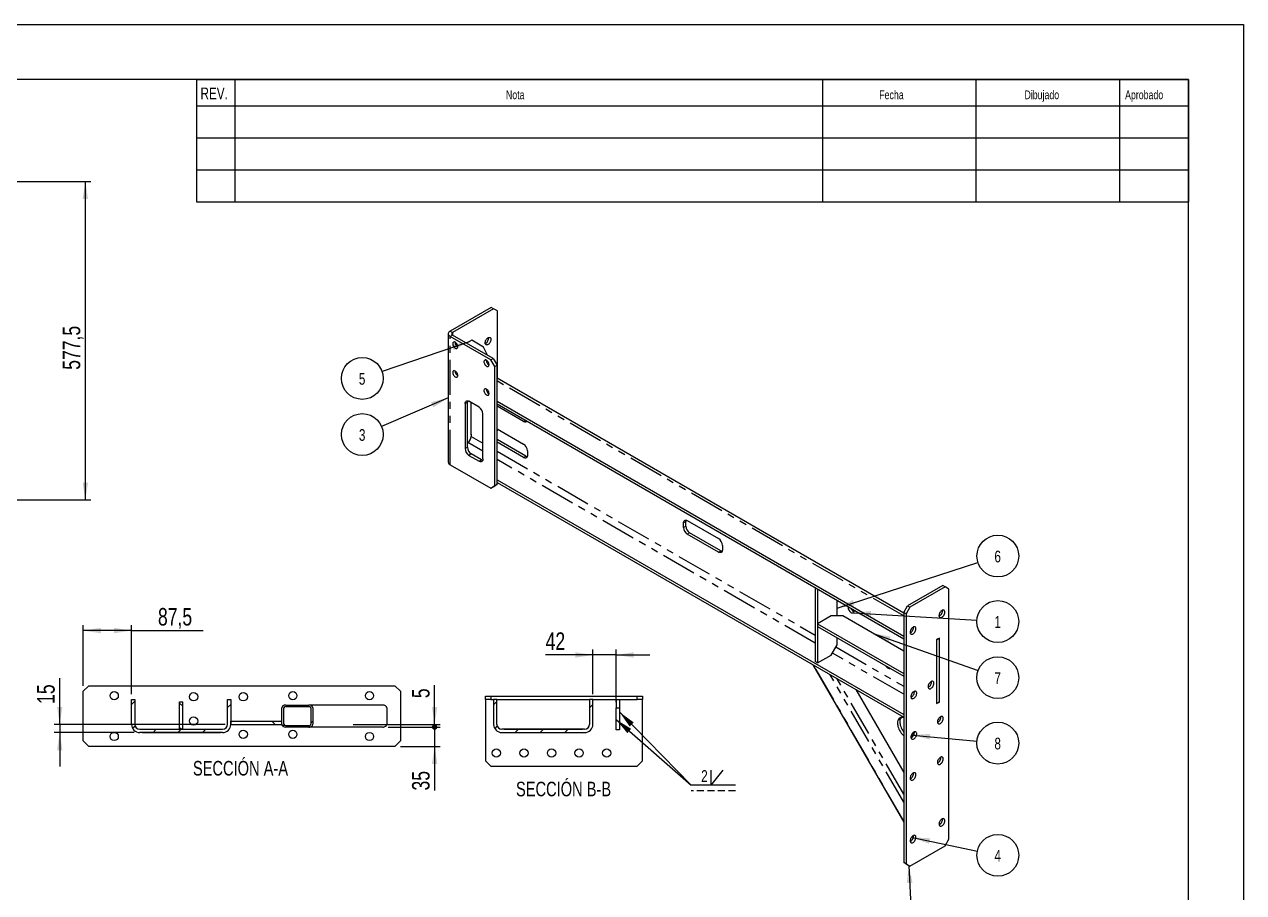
# Model space of a CAD drawing. Extents: x 0 to 420, y 0 to 297.
# Drawn here: x 198.9 to 420, y 139.6 to 297 of the extents above; entities that cross this region are included whole.
import ezdxf

# ---------------------------------------------------------------- set-up
doc = ezdxf.new("R2010")
doc.units = 0
for name, pattern in [('SLD-CENTRADA-DOBLE', [12.7, 6.35, -1.27, 1.27, -1.27, 1.27, -1.27]), ('SLD-CONTINUA', [0]), ('SLD-DISCONTINUA', [1.905, 1.27, -0.635])]:
    doc.linetypes.add(name, pattern=pattern)
doc.layers.get('0').update_dxf_attribs({"linetype": 'CONTINUOUS'})
doc.layers.add('FORMATO', color=7, linetype='SLD-CONTINUA')
doc.styles.add('SLDTEXTSTYLE1', font='TXT', dxfattribs={"width": 0.75})
doc.dimstyles.new('SLDDIMSTYLE0', dxfattribs={"dimtxt": 3.175, "dimasz": 3.175, "dimexe": 0, "dimexo": 0.0625, "dimgap": 0.79375, "dimtad": 1, "dimdec": 1, "dimlfac": 10, "dimrnd": 1e-09, "dimzin": 12, "dimdsep": 46, "dimtxsty": 'SLDTEXTSTYLE1', "dimsah": 1, "dimcen": 0.09, "dimadec": 0, "dimazin": 0, "dimtfac": 1, "dimtdec": 1, "dimtofl": 0, "dimtmove": 0, "dimatfit": 3, "dimfxl": 0, "dimtolj": 1, "dimtzin": 12, "dimarcsym": 0})
doc.dimstyles.new('SLDDIMSTYLE1', dxfattribs={"dimtxt": 3.175, "dimasz": 3.175, "dimexe": 0, "dimexo": 0.0625, "dimgap": 0.79375, "dimtad": 1, "dimdec": 1, "dimlfac": 10, "dimrnd": 1e-09, "dimzin": 12, "dimdsep": 46, "dimtxsty": 'SLDTEXTSTYLE1', "dimsah": 1, "dimcen": 0.09, "dimadec": 0, "dimazin": 0, "dimtfac": 1, "dimtdec": 1, "dimtmove": 0, "dimatfit": 0, "dimfxl": 0, "dimtolj": 1, "dimtzin": 12, "dimarcsym": 0})
doc.dimstyles.new('SLDDIMSTYLE2', dxfattribs={"dimtxt": 0.18, "dimasz": 3.175, "dimexe": 0, "dimexo": 0.0625, "dimgap": 0, "dimtad": 0, "dimtih": 1, "dimtoh": 1, "dimdec": 0, "dimrnd": 1e-09, "dimzin": 0, "dimdsep": 46, "dimtxsty": 'Standard', "dimsah": 1, "dimcen": 0.09, "dimadec": 0, "dimazin": 0, "dimtfac": 3.175, "dimtdec": 0, "dimtofl": 0, "dimtmove": 0, "dimatfit": 3, "dimfxl": 0, "dimtolj": 1, "dimtzin": 0, "dimarcsym": 0})
doc.dimstyles.new('SLDDIMSTYLE4', dxfattribs={"dimtxt": 3.175, "dimasz": 3.175, "dimexe": 0, "dimexo": 0.0625, "dimgap": 0.79375, "dimtad": 1, "dimdec": 1, "dimlfac": 10, "dimrnd": 1e-09, "dimzin": 12, "dimdsep": 46, "dimtxsty": 'SLDTEXTSTYLE1', "dimblk2": 'DOT', "dimsah": 1, "dimcen": 0.09, "dimadec": 0, "dimazin": 0, "dimtfac": 1, "dimtdec": 1, "dimtmove": 0, "dimatfit": 0, "dimfxl": 0, "dimtolj": 1, "dimtzin": 12, "dimarcsym": 0})
doc.dimstyles.new('SLDDIMSTYLE5', dxfattribs={"dimtxt": 3.175, "dimasz": 0.976923, "dimexe": 0, "dimexo": 0.0625, "dimgap": 0.79375, "dimtad": 1, "dimdec": 1, "dimlfac": 10, "dimrnd": 1e-09, "dimzin": 12, "dimdsep": 46, "dimtxsty": 'SLDTEXTSTYLE1', "dimblk1": 'DOT', "dimsah": 1, "dimcen": 0.09, "dimadec": 0, "dimazin": 0, "dimtfac": 1, "dimtdec": 1, "dimtmove": 0, "dimatfit": 0, "dimldrblk": 'DOT', "dimfxl": 0, "dimtolj": 1, "dimtzin": 12, "dimarcsym": 0})

# ---------------------------------------------------------------- blocks, each defined once
blk = doc.blocks.new('SW_NOTE_0_7')
at = {"layer": 'FORMATO', "color": 0}
blk.add_circle((3.61, 1.17), 3.79, dxfattribs=at)
at = {"layer": 'FORMATO', "color": 0, "insert": (3.58, 2.15), "char_height": 2.12, "attachment_point": 2, "style": 'SLDTEXTSTYLE1'}
blk.add_mtext('6', dxfattribs=at)
blk = doc.blocks.new('SW_NOTE_0_8')
at = {"layer": 'FORMATO', "color": 0}
blk.add_circle((3.78, -0.23), 3.79, dxfattribs=at)
at = {"layer": 'FORMATO', "color": 0, "insert": (3.76, 0.75), "char_height": 2.12, "attachment_point": 2, "style": 'SLDTEXTSTYLE1'}
blk.add_mtext('1', dxfattribs=at)
blk = doc.blocks.new('SW_NOTE_0_9')
at = {"layer": 'FORMATO', "color": 0}
blk.add_circle((3.57, -1.27), 3.79, dxfattribs=at)
at = {"layer": 'FORMATO', "color": 0, "insert": (3.55, -0.29), "char_height": 2.12, "attachment_point": 2, "style": 'SLDTEXTSTYLE1'}
blk.add_mtext('7', dxfattribs=at)
blk = doc.blocks.new('SW_NOTE_0_10')
at = {"layer": 'FORMATO', "color": 0}
blk.add_circle((3.77, -0.36), 3.79, dxfattribs=at)
at = {"layer": 'FORMATO', "color": 0, "insert": (3.75, 0.62), "char_height": 2.12, "attachment_point": 2, "style": 'SLDTEXTSTYLE1'}
blk.add_mtext('8', dxfattribs=at)
blk = doc.blocks.new('SW_NOTE_0_11')
at = {"layer": 'FORMATO', "color": 0}
blk.add_circle((3.71, -0.78), 3.79, dxfattribs=at)
at = {"layer": 'FORMATO', "color": 0, "insert": (3.69, 0.2), "char_height": 2.12, "attachment_point": 2, "style": 'SLDTEXTSTYLE1'}
blk.add_mtext('4', dxfattribs=at)
blk = doc.blocks.new('SW_NOTE_0_13')
at = {"layer": 'FORMATO', "color": 0}
blk.add_circle((-3.49, -1.48), 3.79, dxfattribs=at)
at = {"layer": 'FORMATO', "color": 0, "insert": (-3.51, -0.5), "char_height": 2.12, "attachment_point": 2, "style": 'SLDTEXTSTYLE1'}
blk.add_mtext('3', dxfattribs=at)
blk = doc.blocks.new('SW_NOTE_0_14')
at = {"layer": 'FORMATO', "color": 0}
blk.add_circle((-3.58, -1.23), 3.79, dxfattribs=at)
at = {"layer": 'FORMATO', "color": 0, "insert": (-3.61, -0.25), "char_height": 2.12, "attachment_point": 2, "style": 'SLDTEXTSTYLE1'}
blk.add_mtext('5', dxfattribs=at)
blk = doc.blocks.new('_D_13')
at = {"layer": 'FORMATO', "color": 7}
for p, q in [((180.79, 268.54), (210.95, 268.54)), ((209.95, 210.79), (209.95, 268.54)), ((72.39, 210.79), (210.95, 210.79))]:
    blk.add_line(p, q, dxfattribs=at)
for points in [[(209.95, 268.54), (209.46, 265.36), (210.44, 265.36)], [(209.95, 210.79), (210.44, 213.96), (209.46, 213.96)]]:
    blk.add_solid(points, dxfattribs=at)
at = {"layer": 'FORMATO', "color": 7, "insert": (205.85, 234.39), "char_height": 3.175, "attachment_point": 1, "rotation": 90, "style": 'SLDTEXTSTYLE1'}
blk.add_mtext('577,5', dxfattribs=at)
blk = doc.blocks.new('_D_14')
at = {"layer": 'FORMATO', "color": 7}
for p, q in [((205.3, 170.12), (205.3, 178.52)), ((235.33, 170.12), (204.3, 170.12)), ((218.83, 168.62), (204.3, 168.62)), ((205.3, 170.12), (205.3, 168.62)), ((205.3, 168.62), (205.3, 162.51))]:
    blk.add_line(p, q, dxfattribs=at)
for points in [[(205.3, 170.12), (205.79, 173.29), (204.82, 173.29)], [(205.3, 168.62), (204.82, 165.44), (205.79, 165.44)]]:
    blk.add_solid(points, dxfattribs=at)
at = {"layer": 'FORMATO', "color": 7, "insert": (201.21, 173.83), "char_height": 3.175, "attachment_point": 1, "rotation": 90, "style": 'SLDTEXTSTYLE1'}
blk.add_mtext('15', dxfattribs=at)
blk = doc.blocks.new('_DOT')
at = {"color": 0, "linetype": 'ByBlock'}
blk.add_line((-0.5, 0), (-1, 0), dxfattribs=at)
at = {"color": 0, "linetype": 'ByBlock', "const_width": 0.5}
blk.add_lwpolyline([(-0.25, 0, 1), (0.25, 0, 1)], format="xyb", close=True, dxfattribs=at)
blk = doc.blocks.new('_D_15')
at = {"layer": 'FORMATO', "color": 7}
for p, q in [((273.29, 170.12), (273.29, 177.22)), ((258.52, 170.12), (274.29, 170.12)), ((264.88, 169.62), (274.29, 169.62)), ((273.29, 170.12), (273.29, 169.62)), ((273.29, 169.62), (273.29, 163.51))]:
    blk.add_line(p, q, dxfattribs=at)
blk.add_solid([(273.29, 170.12), (273.78, 173.29), (272.8, 173.29)], dxfattribs=at)
at = {"layer": 'FORMATO', "color": 7, "xscale": 0.9769230769230768, "yscale": 0.9769230769230768, "rotation": 90.0000000000011}
blk.add_blockref('_DOT', (273.29, 169.62, -7.3), dxfattribs=at)
at = {"layer": 'FORMATO', "color": 7, "insert": (269.2, 174.87), "char_height": 3.17, "attachment_point": 1, "rotation": 90, "style": 'SLDTEXTSTYLE1'}
blk.add_mtext('5', dxfattribs=at)
blk = doc.blocks.new('_D_16')
at = {"layer": 'FORMATO', "color": 7}
for p, q in [((273.29, 169.62), (273.29, 175.73)), ((264.88, 169.62), (274.29, 169.62)), ((273.29, 169.62), (273.29, 166.12)), ((267.08, 166.12), (274.29, 166.12)), ((273.29, 166.12), (273.29, 158.13))]:
    blk.add_line(p, q, dxfattribs=at)
blk.add_solid([(273.29, 166.12), (272.8, 162.94), (273.78, 162.94)], dxfattribs=at)
at = {"layer": 'FORMATO', "color": 7, "xscale": 0.9769230769230768, "yscale": 0.9769230769230768, "rotation": 270.0000000000006}
blk.add_blockref('_DOT', (273.29, 169.62, -7.3), dxfattribs=at)
at = {"layer": 'FORMATO', "color": 7, "insert": (269.2, 158.13), "char_height": 3.175, "attachment_point": 1, "rotation": 90, "style": 'SLDTEXTSTYLE1'}
blk.add_mtext('35', dxfattribs=at)
blk = doc.blocks.new('_D_17')
at = {"layer": 'FORMATO', "color": 7}
for p, q in [((209.58, 177.12), (209.58, 188.12)), ((218.33, 175.62), (218.33, 188.12)), ((218.33, 187.12), (209.58, 187.12)), ((218.33, 187.12), (231.33, 187.12))]:
    blk.add_line(p, q, dxfattribs=at)
for points in [[(209.58, 187.12), (212.76, 186.63), (212.76, 187.61)], [(218.33, 187.12), (215.16, 187.61), (215.16, 186.63)]]:
    blk.add_solid(points, dxfattribs=at)
at = {"layer": 'FORMATO', "color": 7, "insert": (223.12, 191.21), "char_height": 3.175, "attachment_point": 1, "style": 'SLDTEXTSTYLE1'}
blk.add_mtext('87,5', dxfattribs=at)
blk = doc.blocks.new('_D_18')
at = {"layer": 'FORMATO', "color": 7}
for p, q in [((301.99, 175.62), (301.99, 183.7)), ((306.19, 174.12), (306.19, 183.7)), ((301.99, 182.7), (293.42, 182.7)), ((306.19, 182.7), (301.99, 182.7)), ((306.19, 182.7), (312.3, 182.7))]:
    blk.add_line(p, q, dxfattribs=at)
for points in [[(301.99, 182.7), (298.82, 183.19), (298.82, 182.21)], [(306.19, 182.7), (309.37, 182.21), (309.37, 183.19)]]:
    blk.add_solid(points, dxfattribs=at)
at = {"layer": 'FORMATO', "color": 7, "insert": (293.42, 186.79), "char_height": 3.175, "attachment_point": 1, "style": 'SLDTEXTSTYLE1'}
blk.add_mtext('42', dxfattribs=at)
blk = doc.blocks.new('SW_SYMBOL_WELD_BUSB')
at = {"layer": 'FORMATO', "color": 0}
for q in [(200, 1000), (1000, 1000)]:
    blk.add_line((200, 0), q, dxfattribs=at)
blk = doc.blocks.new('SW_WELDSYMBOL_10')
at = {"layer": 'FORMATO', "color": 0}
blk.add_line((8, 0), (0, 0), dxfattribs=at)
at = {"layer": 'FORMATO', "color": 0, "linetype": 'SLD-DISCONTINUA'}
blk.add_line((8, -1), (0, -1), dxfattribs=at)
at = {"layer": 'FORMATO', "color": 0, "xscale": 0.0027037109375, "yscale": 0.0027037109375, "zscale": 0.0027037109375}
blk.add_blockref('SW_SYMBOL_WELD_BUSB', (3.07, 0.01), dxfattribs=at)
at = {"layer": 'FORMATO', "color": 0, "insert": (1.79, 2.73), "char_height": 2.12, "attachment_point": 1, "style": 'SLDTEXTSTYLE1'}
blk.add_mtext('2', dxfattribs=at)

msp = doc.modelspace()

# ---------------------------------------------------------------- linework, layer by layer
at = {"color": 7, "linetype": 'SLD-CONTINUA'}
for p, q in [((0, 297), (420, 297)), ((420, 297), (420, 0)), ((410, 287), (20, 287)), ((410, 10), (410, 287)), ((283.545, 245.706), (276.12, 241.42)), ((283.969, 245.461), (276.545, 241.175)), ((283.969, 245.461), (283.545, 245.706)), ((284.676, 245.053), (283.969, 245.461)), ((284.676, 232.823), (284.676, 245.053)), ((275.769, 240.93), (275.769, 217.659)), ((283.474, 236.195), (276.12, 240.441)), ((283.899, 236.44), (276.545, 240.685)), ((277.004, 239.359), (277.006, 239.397)), ((280.009, 239.746), (279.091, 239.216)), ((282.182, 238.492), (280.009, 239.746)), ((282.555, 239.215), (282.458, 239.169)), ((282.854, 237.043), (282.182, 238.492)), ((282.661, 236.093), (282.662, 236.132)), ((283.474, 236.195), (283.899, 236.44)), ((284.181, 234.97), (283.474, 236.195)), ((283.899, 236.44), (284.606, 235.215)), ((284.606, 235.215), (284.181, 234.97)), ((284.181, 213.332), (284.181, 234.97)), ((284.606, 213.577), (284.606, 235.215)), ((277.004, 234.133), (277.006, 234.171)), ((277.006, 234.093), (277.074, 234.132)), ((358.357, 190.288), (284.606, 232.864)), ((282.661, 230.867), (282.662, 230.906)), ((278.807, 228.274), (278.807, 220.109)), ((279.232, 220.354), (279.232, 228.519)), ((281.353, 227.621), (279.515, 228.683)), ((279.903, 222.619), (279.903, 228.458)), ((284.606, 228.683), (358.357, 186.107)), ((284.606, 228.193), (358.357, 185.617)), ((289.414, 225.008), (284.606, 227.784)), ((282.06, 218.231), (282.06, 226.397)), ((284.606, 223.701), (289.414, 220.926)), ((284.606, 223.292), (284.676, 223.415)), ((284.676, 223.415), (284.676, 223.661)), ((279.302, 221.211), (279.232, 221.17)), ((279.903, 222.742), (279.939, 222.721)), ((279.939, 222.64), (279.903, 222.619)), ((279.939, 222.721), (279.939, 222.313)), ((289.838, 218.721), (284.606, 221.742)), ((289.414, 218.476), (284.606, 221.252)), ((281.777, 218.068), (279.939, 219.129)), ((290.121, 219.701), (290.121, 218.884)), ((276.12, 217.169), (283.474, 212.924)), ((279.515, 218.884), (281.353, 217.823)), ((284.606, 214.475), (358.357, 171.9)), ((283.474, 212.924), (284.181, 213.332)), ((283.899, 213.169), (283.474, 212.924)), ((284.606, 213.577), (283.899, 213.169)), ((284.181, 213.332), (284.606, 213.577)), ((284.606, 213.985), (358.357, 171.41)), ((318.405, 205.822), (318.405, 206.639)), ((318.83, 206.067), (318.83, 206.884)), ((319.112, 207.047), (324.769, 203.782)), ((324.769, 201.332), (319.112, 204.598)), ((325.194, 201.577), (319.537, 204.843)), ((325.476, 202.557), (325.476, 201.74)), ((342.306, 194.884), (342.306, 181.492)), ((342.73, 194.639), (342.73, 181.247)), ((365.428, 195.293), (359.064, 191.619)), ((365.852, 195.048), (359.488, 191.374)), ((365.852, 195.048), (365.428, 195.293)), ((366.559, 194.64), (365.852, 195.048)), ((366.559, 149.322), (366.559, 194.64)), ((346.265, 189.78), (346.265, 192.598)), ((358.357, 190.395), (359.064, 191.619)), ((358.781, 190.15), (358.357, 190.395)), ((358.357, 190.395), (358.357, 145.077)), ((359.488, 191.374), (358.781, 190.15)), ((359.064, 191.619), (359.488, 191.374)), ((345.205, 189.78), (342.73, 188.351)), ((342.73, 188.351), (342.73, 187.861)), ((342.73, 188.351), (358.357, 179.33)), ((347.326, 189.78), (345.205, 189.78)), ((358.357, 183.412), (347.326, 189.78)), ((358.781, 190.15), (358.781, 144.832)), ((342.73, 187.861), (358.357, 178.84)), ((346.265, 184.513), (346.265, 185.82)), ((364.827, 185.76), (364.332, 185.474)), ((364.827, 174.165), (364.827, 185.76)), ((345.205, 182.676), (346.265, 184.513)), ((364.332, 185.474), (364.332, 173.88)), ((364.367, 185.413), (364.332, 185.434)), ((364.367, 185.413), (364.792, 185.658)), ((364.367, 173.982), (364.367, 185.413)), ((364.721, 185.699), (364.792, 185.658)), ((364.792, 185.658), (364.792, 174.227)), ((342.73, 181.247), (342.306, 181.492)), ((342.73, 181.247), (345.205, 182.676)), ((341.893, 180.914), (358.357, 152.398)), ((210.58, 177.12), (209.58, 176.12)), ((210.58, 177.12), (266.08, 177.12)), ((267.08, 176.12), (266.08, 177.12)), ((209.58, 167.12), (209.58, 176.12)), ((267.08, 176.12), (267.08, 167.12)), ((282.491, 174.62), (282.491, 175.22)), ((282.491, 175.22), (283.491, 175.22)), ((283.491, 175.22), (283.491, 174.62)), ((283.491, 175.22), (309.991, 175.22)), ((309.991, 174.62), (309.991, 175.22)), ((309.991, 175.22), (310.991, 175.22)), ((310.991, 175.22), (310.991, 174.62)), ((349.659, 176.431), (358.357, 161.366)), ((218.33, 174.62), (218.93, 174.62)), ((218.33, 170.12), (218.33, 174.62)), ((218.33, 173.71), (218.93, 174.31)), ((218.93, 174.62), (218.93, 170.12)), ((227.03, 174.22), (227.63, 174.22)), ((227.03, 169.22), (227.03, 174.22)), ((227.63, 173.39), (227.03, 173.99)), ((227.63, 169.22), (227.63, 174.22)), ((235.73, 174.62), (236.33, 174.62)), ((235.73, 170.12), (235.73, 174.62)), ((235.73, 173.149), (236.33, 173.749)), ((236.33, 174.62), (236.33, 170.12)), ((245.567, 170.14), (245.567, 173.1)), ((245.935, 170.14), (245.935, 173.1)), ((246.303, 173.62), (250.489, 173.62)), ((246.303, 173.36), (250.489, 173.36)), ((249.411, 173.36), (249.671, 173.62)), ((263.879, 173.62), (250.489, 173.62)), ((250.857, 173.1), (250.857, 170.14)), ((251.224, 173.1), (251.224, 170.14)), ((264.614, 173.1), (264.614, 170.14)), ((283.491, 174.62), (282.491, 174.62)), ((282.491, 174.62), (282.491, 174.02)), ((282.491, 174.02), (282.491, 163.52)), ((283.491, 174.62), (283.991, 174.62)), ((283.991, 174.62), (283.991, 170.12)), ((284.591, 174.62), (283.991, 174.62)), ((284.591, 174.27), (283.991, 173.67)), ((284.591, 170.12), (284.591, 174.62)), ((284.591, 174.62), (301.391, 174.62)), ((301.991, 174.62), (301.391, 174.62)), ((301.391, 174.62), (301.391, 170.12)), ((301.991, 173.71), (301.391, 173.11)), ((301.991, 170.12), (301.991, 174.62)), ((301.991, 174.62), (309.991, 174.62)), ((306.191, 174.62), (306.191, 173.12)), ((306.191, 173.12), (306.791, 173.12)), ((306.191, 169.12), (306.191, 173.12)), ((306.791, 174.62), (306.791, 173.12)), ((306.791, 173.12), (306.791, 169.12)), ((310.991, 174.62), (309.991, 174.62)), ((310.991, 174.02), (310.991, 174.62)), ((310.991, 163.52), (310.991, 174.02)), ((364.332, 173.88), (364.827, 174.165)), ((364.332, 174.002), (364.367, 173.982)), ((364.367, 173.982), (364.792, 174.227)), ((364.756, 174.206), (364.827, 174.165)), ((236.33, 170.12), (236.33, 170.72)), ((236.33, 170.72), (245.54, 170.72)), ((244.371, 170.12), (243.771, 170.72)), ((245.54, 170.72), (245.54, 170.12)), ((245.54, 170.72), (245.567, 170.72)), ((250.857, 170.315), (251.224, 170.683)), ((218.513, 169.402), (218.969, 169.859)), ((219.83, 169.22), (234.83, 169.22)), ((234.83, 168.62), (219.83, 168.62)), ((220.23, 169.27), (227.03, 169.27)), ((220.23, 169.22), (220.23, 169.27)), ((220.23, 168.57), (220.23, 168.62)), ((234.43, 168.57), (220.23, 168.57)), ((222.22, 168.62), (222.82, 169.22)), ((226.71, 168.62), (227.31, 169.22)), ((227.31, 169.22), (227.03, 169.5)), ((227.63, 169.22), (227.03, 169.22)), ((227.63, 169.27), (234.43, 169.27)), ((231.2, 168.62), (231.8, 169.22)), ((234.43, 169.27), (234.43, 169.22)), ((234.43, 168.62), (234.43, 168.57)), ((236.33, 170.12), (245.54, 170.12)), ((245.54, 170.12), (245.568, 170.12)), ((245.807, 169.756), (246.023, 169.972)), ((250.489, 169.88), (246.303, 169.88)), ((250.489, 169.62), (246.303, 169.62)), ((250.161, 169.62), (250.421, 169.88)), ((263.879, 169.62), (250.489, 169.62)), ((284.64, 169.829), (284.188, 169.377)), ((300.491, 169.22), (285.491, 169.22)), ((285.491, 168.62), (300.491, 168.62)), ((285.891, 169.22), (285.891, 169.27)), ((285.891, 169.27), (300.091, 169.27)), ((285.891, 168.57), (285.891, 168.62)), ((300.091, 168.57), (285.891, 168.57)), ((288.521, 169.22), (287.921, 168.62)), ((293.011, 169.22), (292.411, 168.62)), ((297.501, 169.22), (296.901, 168.62)), ((300.091, 169.27), (300.091, 169.22)), ((300.091, 168.62), (300.091, 168.57)), ((306.791, 169.12), (306.191, 169.12)), ((209.58, 167.12), (210.58, 166.12)), ((266.08, 166.12), (210.58, 166.12)), ((266.08, 166.12), (267.08, 167.12)), ((282.491, 163.52), (283.491, 162.52)), ((283.491, 162.52), (309.991, 162.52)), ((309.991, 162.52), (310.991, 163.52)), ((359.865, 149.786), (360.058, 149.453)), ((365.852, 148.097), (366.559, 149.322)), ((359.488, 144.423), (365.852, 148.097)), ((358.357, 145.077), (358.781, 144.832)), ((359.064, 144.668), (358.357, 145.077)), ((358.781, 144.832), (359.488, 144.423)), ((359.488, 144.423), (359.064, 144.668))]:
    msp.add_line(p, q, dxfattribs=at)
at = {"color": 8, "linetype": 'SLD-CENTRADA-DOBLE'}
for p, q in [((276.12, 241.42), (276.545, 241.175)), ((276.545, 241.175), (276.545, 240.685)), ((276.545, 240.685), (276.12, 240.441)), ((276.12, 217.169), (276.12, 240.441)), ((358.357, 189.781), (284.606, 232.357)), ((279.232, 228.519), (278.807, 228.274)), ((289.414, 225.008), (289.768, 225.213)), ((282.06, 219.619), (279.302, 221.211)), ((279.939, 222.313), (282.06, 221.088)), ((278.807, 220.109), (279.232, 220.354)), ((279.939, 219.129), (279.515, 218.884)), ((284.606, 219.619), (342.306, 186.309)), ((281.353, 217.823), (281.777, 218.068)), ((342.306, 184.84), (284.606, 218.149)), ((289.414, 218.476), (289.838, 218.721)), ((318.83, 206.884), (318.405, 206.639)), ((318.405, 205.822), (318.83, 206.067)), ((319.537, 204.843), (319.112, 204.598)), ((324.769, 201.332), (325.194, 201.577)), ((346.053, 184.146), (358.357, 177.043)), ((358.357, 175.573), (345.417, 183.044)), ((358.357, 152.589), (342.059, 180.818)), ((358.357, 156.007), (345.019, 179.11)), ((358.357, 157.457), (346.274, 178.385)), ((360.128, 176.021), (360.297, 175.923)), ((360.103, 149.565), (359.937, 149.852))]:
    msp.add_line(p, q, dxfattribs=at)
at = {"color": 7, "linetype": 'SLD-CONTINUA', "flags": 128}
for points in [[(276.12, 241.42), (275.986, 241.328), (275.881, 241.223), (275.81, 241.11), (275.773, 240.991), (275.773, 240.87), (275.81, 240.751), (275.881, 240.638), (275.986, 240.533), (276.12, 240.441)], [(277.499, 238.583), (277.487, 238.713), (277.45, 238.849), (277.392, 238.986), (277.314, 239.116), (277.222, 239.231), (277.119, 239.325), (277.013, 239.394), (276.908, 239.433), (276.81, 239.441), (276.724, 239.417), (276.656, 239.362), (276.608, 239.279), (276.583, 239.174), (276.583, 239.05), (276.608, 238.916), (276.656, 238.778), (276.724, 238.644), (276.81, 238.521), (276.908, 238.416), (277.013, 238.334), (277.119, 238.28), (277.222, 238.256), (277.314, 238.264), (277.392, 238.304), (277.45, 238.373), (277.487, 238.468), (277.499, 238.583)], [(282.979, 238.97), (282.865, 238.919), (282.757, 238.898), (282.658, 238.91), (282.575, 238.953), (282.511, 239.025), (282.468, 239.124), (282.45, 239.244), (282.456, 239.379), (282.487, 239.525), (282.54, 239.673), (282.615, 239.817), (282.706, 239.949), (282.81, 240.065), (282.922, 240.158), (283.037, 240.224), (283.149, 240.261), (283.253, 240.265), (283.344, 240.238), (283.418, 240.18), (283.472, 240.094), (283.503, 239.984), (283.509, 239.855), (283.49, 239.714), (283.448, 239.566), (283.384, 239.419), (283.3, 239.28), (283.202, 239.155), (283.093, 239.05), (282.979, 238.97)], [(283.156, 235.317), (283.144, 235.447), (283.107, 235.584), (283.049, 235.721), (282.971, 235.85), (282.879, 235.965), (282.776, 236.059), (282.67, 236.128), (282.565, 236.167), (282.467, 236.175), (282.381, 236.151), (282.312, 236.096), (282.265, 236.014), (282.24, 235.908), (282.24, 235.785), (282.265, 235.651), (282.312, 235.513), (282.381, 235.379), (282.467, 235.256), (282.565, 235.15), (282.67, 235.068), (282.776, 235.014), (282.879, 234.99), (282.971, 234.999), (283.049, 235.038), (283.107, 235.107), (283.144, 235.202), (283.156, 235.317)], [(277.499, 233.357), (277.487, 233.487), (277.45, 233.624), (277.392, 233.76), (277.314, 233.89), (277.222, 234.005), (277.119, 234.099), (277.013, 234.168), (276.908, 234.207), (276.81, 234.215), (276.724, 234.191), (276.656, 234.136), (276.608, 234.053), (276.583, 233.948), (276.583, 233.824), (276.608, 233.69), (276.656, 233.553), (276.724, 233.419), (276.81, 233.296), (276.908, 233.19), (277.013, 233.108), (277.119, 233.054), (277.222, 233.03), (277.314, 233.038), (277.392, 233.078), (277.45, 233.147), (277.487, 233.242), (277.499, 233.357)], [(283.156, 230.092), (283.144, 230.221), (283.107, 230.358), (283.049, 230.495), (282.971, 230.624), (282.879, 230.739), (282.776, 230.834), (282.67, 230.902), (282.565, 230.941), (282.467, 230.949), (282.381, 230.925), (282.312, 230.87), (282.265, 230.788), (282.24, 230.682), (282.24, 230.559), (282.265, 230.425), (282.312, 230.287), (282.381, 230.153), (282.467, 230.03), (282.565, 229.925), (282.67, 229.842), (282.776, 229.788), (282.879, 229.764), (282.971, 229.773), (283.049, 229.812), (283.107, 229.882), (283.144, 229.976), (283.156, 230.092)], [(278.807, 228.274), (278.821, 228.426), (278.861, 228.556), (278.927, 228.659), (279.015, 228.732), (279.122, 228.772), (279.244, 228.777), (279.377, 228.747), (279.515, 228.683)], [(279.274, 228.773), (279.245, 228.671), (279.232, 228.519)], [(290.027, 225.064), (290.002, 225.032), (289.914, 224.959), (289.807, 224.919), (289.685, 224.914), (289.552, 224.944), (289.414, 225.008)], [(282.06, 218.231), (282.047, 218.08), (282.006, 217.95), (281.941, 217.846), (281.853, 217.773), (281.746, 217.734), (281.624, 217.729), (281.491, 217.759), (281.353, 217.823)], [(281.777, 218.068), (281.915, 218.004), (282.018, 217.978)], [(290.121, 218.884), (290.108, 218.733), (290.067, 218.603), (290.002, 218.5), (289.914, 218.427), (289.807, 218.387), (289.685, 218.382), (289.552, 218.412), (289.414, 218.476)], [(289.838, 218.721), (289.976, 218.657), (290.079, 218.631)], [(318.405, 206.639), (318.419, 206.79), (318.459, 206.92), (318.525, 207.024), (318.612, 207.097), (318.72, 207.136), (318.842, 207.141), (318.975, 207.111), (319.112, 207.047)], [(318.872, 207.137), (318.843, 207.035), (318.83, 206.884)], [(325.476, 201.74), (325.463, 201.589), (325.423, 201.459), (325.357, 201.356), (325.269, 201.283), (325.162, 201.243), (325.04, 201.238), (324.907, 201.268), (324.769, 201.332)], [(325.194, 201.577), (325.332, 201.513), (325.434, 201.487)], [(349.322, 190.833), (349.334, 190.761), (349.341, 190.625), (349.322, 190.505), (349.28, 190.407), (349.215, 190.334), (349.132, 190.291), (349.034, 190.28), (348.925, 190.3), (348.811, 190.352)], [(365.287, 189.537), (365.401, 189.617), (365.509, 189.722), (365.608, 189.847), (365.691, 189.986), (365.755, 190.133), (365.798, 190.28), (365.816, 190.422), (365.81, 190.55), (365.779, 190.66), (365.726, 190.746), (365.651, 190.804), (365.56, 190.832), (365.456, 190.827), (365.344, 190.791), (365.229, 190.725), (365.117, 190.632), (365.013, 190.516), (364.922, 190.383), (364.848, 190.239), (364.794, 190.091), (364.763, 189.946), (364.757, 189.81), (364.776, 189.69), (364.818, 189.592), (364.882, 189.519), (364.966, 189.476), (365.064, 189.465), (365.173, 189.485), (365.287, 189.537)], [(364.765, 189.736), (364.862, 189.782), (364.976, 189.862), (365.085, 189.967), (365.183, 190.092), (365.266, 190.231), (365.331, 190.378), (365.373, 190.525), (365.392, 190.667), (365.386, 190.795), (365.384, 190.807)], [(360.054, 186.516), (360.168, 186.596), (360.277, 186.701), (360.375, 186.826), (360.458, 186.965), (360.523, 187.112), (360.565, 187.259), (360.584, 187.401), (360.577, 187.53), (360.547, 187.639), (360.493, 187.725), (360.419, 187.783), (360.327, 187.811), (360.223, 187.806), (360.111, 187.77), (359.997, 187.704), (359.885, 187.611), (359.781, 187.495), (359.689, 187.362), (359.615, 187.219), (359.561, 187.071), (359.531, 186.925), (359.524, 186.789), (359.543, 186.669), (359.585, 186.571), (359.65, 186.499), (359.733, 186.456), (359.831, 186.444), (359.94, 186.464), (360.054, 186.516)], [(359.533, 186.715), (359.63, 186.761), (359.744, 186.841), (359.852, 186.946), (359.951, 187.071), (360.034, 187.21), (360.098, 187.357), (360.141, 187.504), (360.159, 187.646), (360.153, 187.774), (360.151, 187.786)], [(363.307, 176.635), (363.421, 176.716), (363.529, 176.821), (363.628, 176.946), (363.711, 177.085), (363.775, 177.232), (363.818, 177.379), (363.836, 177.52), (363.83, 177.649), (363.799, 177.759), (363.746, 177.845), (363.671, 177.903), (363.58, 177.93), (363.476, 177.926), (363.364, 177.89), (363.249, 177.824), (363.137, 177.73), (363.033, 177.615), (362.942, 177.482), (362.868, 177.338), (362.814, 177.19), (362.783, 177.045), (362.777, 176.909), (362.796, 176.789), (362.838, 176.691), (362.902, 176.618), (362.986, 176.575), (363.084, 176.564), (363.193, 176.584), (363.307, 176.635)], [(362.785, 176.835), (362.882, 176.88), (362.996, 176.961), (363.105, 177.066), (363.203, 177.191), (363.287, 177.33), (363.351, 177.476), (363.393, 177.624), (363.412, 177.765), (363.406, 177.894), (363.404, 177.906)], [(360.195, 174.839), (360.309, 174.92), (360.418, 175.025), (360.516, 175.15), (360.6, 175.289), (360.664, 175.435), (360.706, 175.583), (360.725, 175.724), (360.719, 175.853), (360.688, 175.963), (360.634, 176.049), (360.56, 176.107), (360.469, 176.134), (360.365, 176.13), (360.253, 176.094), (360.138, 176.027), (360.026, 175.934), (359.922, 175.819), (359.831, 175.686), (359.756, 175.542), (359.703, 175.394), (359.672, 175.249), (359.666, 175.113), (359.684, 174.993), (359.727, 174.894), (359.791, 174.822), (359.874, 174.779), (359.973, 174.767), (360.081, 174.788), (360.195, 174.839)], [(359.674, 175.039), (359.771, 175.084), (359.885, 175.164), (359.994, 175.269), (360.092, 175.394), (360.175, 175.534), (360.24, 175.68), (360.282, 175.828), (360.301, 175.969), (360.294, 176.098), (360.292, 176.11)], [(358.357, 171.294), (358.176, 171.342), (358.002, 171.357), (357.839, 171.34), (357.691, 171.29), (357.56, 171.209), (357.448, 171.098), (357.357, 170.959), (357.289, 170.795), (357.245, 170.608), (357.226, 170.402), (357.233, 170.18), (357.264, 169.947), (357.32, 169.706), (357.4, 169.462), (357.501, 169.22), (357.623, 168.983), (357.763, 168.755), (357.919, 168.542), (358.088, 168.346), (358.266, 168.172), (358.357, 168.094)], [(357.875, 171.346), (357.872, 171.343), (357.781, 171.204), (357.713, 171.04), (357.67, 170.853), (357.651, 170.647), (357.657, 170.425), (357.688, 170.192), (357.744, 169.951), (357.824, 169.707), (357.925, 169.465), (358.047, 169.228), (358.188, 169), (358.343, 168.787), (358.357, 168.77)], [(365.004, 170.266), (365.118, 170.346), (365.226, 170.451), (365.325, 170.576), (365.408, 170.716), (365.472, 170.862), (365.515, 171.01), (365.533, 171.151), (365.527, 171.28), (365.496, 171.39), (365.443, 171.476), (365.368, 171.534), (365.277, 171.561), (365.173, 171.557), (365.061, 171.521), (364.946, 171.454), (364.834, 171.361), (364.73, 171.246), (364.639, 171.113), (364.565, 170.969), (364.511, 170.821), (364.48, 170.676), (364.474, 170.54), (364.493, 170.42), (364.535, 170.321), (364.6, 170.249), (364.683, 170.206), (364.781, 170.194), (364.89, 170.215), (365.004, 170.266)], [(364.482, 170.466), (364.579, 170.511), (364.693, 170.591), (364.802, 170.696), (364.9, 170.821), (364.984, 170.96), (365.048, 171.107), (365.09, 171.255), (365.109, 171.396), (365.103, 171.525), (365.101, 171.537)], [(360.195, 167.491), (360.309, 167.571), (360.418, 167.676), (360.516, 167.801), (360.6, 167.94), (360.664, 168.087), (360.706, 168.234), (360.725, 168.375), (360.719, 168.504), (360.688, 168.614), (360.634, 168.7), (360.56, 168.758), (360.469, 168.785), (360.365, 168.781), (360.253, 168.745), (360.138, 168.679), (360.026, 168.586), (359.922, 168.47), (359.831, 168.337), (359.756, 168.193), (359.703, 168.045), (359.672, 167.9), (359.666, 167.764), (359.684, 167.644), (359.727, 167.546), (359.791, 167.473), (359.874, 167.43), (359.973, 167.419), (360.081, 167.439), (360.195, 167.491)], [(359.674, 167.69), (359.771, 167.735), (359.885, 167.816), (359.994, 167.921), (360.092, 168.046), (360.175, 168.185), (360.24, 168.331), (360.282, 168.479), (360.301, 168.62), (360.294, 168.749), (360.292, 168.761)], [(359.68, 167.95), (359.785, 167.955), (359.829, 167.961)], [(365.004, 162.917), (365.118, 162.998), (365.226, 163.103), (365.325, 163.228), (365.408, 163.367), (365.472, 163.513), (365.515, 163.661), (365.533, 163.802), (365.527, 163.931), (365.496, 164.041), (365.443, 164.127), (365.368, 164.185), (365.277, 164.212), (365.173, 164.208), (365.061, 164.172), (364.946, 164.106), (364.834, 164.012), (364.73, 163.897), (364.639, 163.764), (364.565, 163.62), (364.511, 163.472), (364.48, 163.327), (364.474, 163.191), (364.493, 163.071), (364.535, 162.972), (364.6, 162.9), (364.683, 162.857), (364.781, 162.845), (364.89, 162.866), (365.004, 162.917)], [(364.482, 163.117), (364.579, 163.162), (364.693, 163.242), (364.802, 163.348), (364.9, 163.472), (364.984, 163.612), (365.048, 163.758), (365.09, 163.906), (365.109, 164.047), (365.103, 164.176), (365.101, 164.188)], [(360.054, 160.06), (360.168, 160.14), (360.277, 160.245), (360.375, 160.37), (360.458, 160.509), (360.523, 160.656), (360.565, 160.804), (360.584, 160.945), (360.577, 161.074), (360.547, 161.183), (360.493, 161.269), (360.419, 161.328), (360.327, 161.355), (360.223, 161.351), (360.111, 161.314), (359.997, 161.248), (359.885, 161.155), (359.781, 161.039), (359.689, 160.906), (359.615, 160.763), (359.561, 160.615), (359.531, 160.469), (359.524, 160.334), (359.543, 160.214), (359.585, 160.115), (359.65, 160.043), (359.733, 160), (359.831, 159.988), (359.94, 160.009), (360.054, 160.06)], [(359.533, 160.259), (359.63, 160.305), (359.744, 160.385), (359.852, 160.49), (359.951, 160.615), (360.034, 160.754), (360.098, 160.901), (360.141, 161.048), (360.159, 161.19), (360.153, 161.319), (360.151, 161.331)], [(365.287, 151.731), (365.401, 151.811), (365.509, 151.916), (365.608, 152.041), (365.691, 152.18), (365.755, 152.327), (365.798, 152.474), (365.816, 152.616), (365.81, 152.744), (365.779, 152.854), (365.726, 152.94), (365.651, 152.998), (365.56, 153.026), (365.456, 153.021), (365.344, 152.985), (365.229, 152.919), (365.117, 152.826), (365.013, 152.71), (364.922, 152.577), (364.848, 152.433), (364.794, 152.285), (364.763, 152.14), (364.757, 152.004), (364.776, 151.884), (364.818, 151.786), (364.882, 151.713), (364.966, 151.67), (365.064, 151.659), (365.173, 151.679), (365.287, 151.731)], [(364.765, 151.93), (364.862, 151.976), (364.976, 152.056), (365.085, 152.161), (365.183, 152.286), (365.266, 152.425), (365.331, 152.572), (365.373, 152.719), (365.392, 152.861), (365.386, 152.989), (365.384, 153.001)], [(360.054, 148.71), (360.168, 148.79), (360.277, 148.895), (360.375, 149.02), (360.458, 149.159), (360.523, 149.306), (360.565, 149.454), (360.584, 149.595), (360.577, 149.724), (360.547, 149.834), (360.493, 149.92), (360.419, 149.978), (360.327, 150.005), (360.223, 150.001), (360.111, 149.964), (359.997, 149.898), (359.885, 149.805), (359.781, 149.689), (359.689, 149.557), (359.615, 149.413), (359.561, 149.265), (359.531, 149.119), (359.524, 148.984), (359.543, 148.864), (359.585, 148.765), (359.65, 148.693), (359.733, 148.65), (359.831, 148.638), (359.94, 148.659), (360.054, 148.71)], [(359.533, 148.909), (359.63, 148.955), (359.744, 149.035), (359.852, 149.14), (359.951, 149.265), (360.034, 149.404), (360.098, 149.551), (360.141, 149.699), (360.159, 149.84), (360.153, 149.969), (360.151, 149.981)]]:
    msp.add_lwpolyline(points, dxfattribs=at)
at = {"color": 7, "linetype": 'SLD-CONTINUA'}
for centre in [(215.18, 175.32), (229.58, 175.12), (238.58, 175.12), (247.58, 175.32), (261.48, 175.32), (229.58, 170.72), (215.18, 167.92), (238.58, 168.32), (247.58, 168.32), (261.48, 167.92), (284.491, 164.92), (289.491, 164.92), (294.491, 164.92), (299.491, 164.92), (304.491, 164.92)]:
    msp.add_circle(centre, 0.75, dxfattribs=at)
for centre, radius, start, end in [((276.638, 240.93), 0.262, 110.78362, 249.21706), ((277.981, 239.394), 0.977, 182.05994, 240.39606), ((281.986, 240.149), 1.094, 301.32987, 4.7776), ((283.637, 236.128), 0.977, 182.0611, 240.39547), ((277.981, 234.168), 0.977, 182.0599, 240.39609), ((283.637, 230.902), 0.977, 182.06106, 240.39549), ((280.525, 226.327), 1.537, 2.60579, 57.39418), ((278.557, 222.376), 1.383, 302.60543, 357.39453), ((280.343, 220.179), 1.537, 182.6051, 237.39485), ((280.767, 220.424), 1.537, 182.6051, 237.39485), ((288.586, 219.631), 1.537, 2.60595, 57.39402), ((276.354, 217.708), 0.587, 184.78319, 246.53719), ((319.941, 205.892), 1.537, 182.60517, 237.39481), ((320.365, 206.137), 1.537, 182.60517, 237.39481), ((323.941, 202.487), 1.537, 2.6054, 57.39457), ((349.353, 191.268), 1.065, 171.61751, 239.37587), ((349.775, 191.508), 1.054, 200.26682, 245.1646), ((356.262, 181.495), 1.395, 213.86401, 238.29106), ((355.834, 180.755), 0.541, 235.58748, 282.73092), ((219.83, 170.12), 1.5, 180, 270), ((219.83, 170.12), 0.9, 180, 270), ((234.83, 170.12), 1.5, 270, 0), ((234.83, 170.12), 0.9, 270, 0), ((285.491, 170.12), 1.5, 180, 270), ((285.491, 170.12), 0.9, 180, 270), ((300.491, 170.12), 0.9, 270, 0), ((300.491, 170.12), 1.5, 270, 360), ((359.053, 168.603), 0.998, 307.86145, 0.33921)]:
    msp.add_arc(centre, radius, start, end, dxfattribs=at)
for centre, major_axis, start_param, end_param in [((246.303, 173.1), (-0.735, 0), 4.712389, 6.2831853), ((246.303, 173.1), (-0.368, 0), 4.712389, 6.2831853), ((250.489, 173.1), (-0.735, 0), 3.1415927, 4.712389), ((250.489, 173.1), (-0.368, 0), 3.1415927, 4.712389), ((263.879, 173.1), (-0.735, 0), 3.1415927, 4.712389), ((246.303, 170.14), (-0.735, 0), 0, 1.5707963), ((246.303, 170.14), (-0.368, 0), 0, 1.5707963), ((250.489, 170.14), (-0.735, 0), 1.5707963, 3.1415927), ((250.489, 170.14), (-0.368, 0), 1.5707963, 3.1415927), ((263.879, 170.14), (-0.735, 0), 1.5707963, 3.1415927)]:
    msp.add_ellipse(centre, major_axis=major_axis, ratio=0.7071068, start_param=start_param, end_param=end_param, dxfattribs=at)
at = {"layer": 'FORMATO'}
for p, q in [((230.091, 287), (410, 287)), ((230.091, 287), (230.091, 264.866)), ((237.034, 287), (237.034, 264.866)), ((343.657, 287), (343.657, 264.866)), ((371.462, 287), (371.462, 264.866)), ((397.513, 287), (397.513, 264.866)), ((410, 287), (410, 264.866)), ((230.091, 282.266), (410, 282.266)), ((230.091, 276.466), (410, 276.466)), ((230.091, 270.666), (410, 270.666)), ((230.091, 264.866), (410, 264.866))]:
    msp.add_line(p, q, dxfattribs=at)

# ---------------------------------------------------------------- block references
at = {"layer": 'FORMATO', "color": 7}
for name, p in [('SW_NOTE_0_14', (263.754, 234.055)), ('SW_NOTE_0_13', (263.657, 224.139)), ('SW_NOTE_0_7', (371.818, 199.454)), ('SW_NOTE_0_8', (371.641, 188.984)), ('SW_NOTE_0_9', (371.852, 179.854)), ('SW_NOTE_0_10', (371.651, 167.079)), ('SW_WELDSYMBOL_10', (319.837, 159.09)), ('SW_NOTE_0_11', (371.714, 147.16))]:
    msp.add_blockref(name, p, dxfattribs=at)

# ---------------------------------------------------------------- texts
at = {"layer": 'FORMATO', "attachment_point": 1, "style": 'SLDTEXTSTYLE1'}
for s, insert, char_height in [('REV.', (230.836, 285.552), 2.1167), ('Nota', (286.224, 285.026), 1.5875), ('Fecha', (353.926, 285.026), 1.5875), ('Dibujado', (380.261, 285.026), 1.5875), ('Aprobado', (398.51, 285.026), 1.5875)]:
    msp.add_mtext(s, dxfattribs=dict(at, insert=insert, char_height=char_height))
at = {"layer": 'FORMATO', "color": 7, "char_height": 2.64583, "attachment_point": 2, "style": 'SLDTEXTSTYLE1'}
for s, insert in [('SECCIÓN A-A', (238.084, 163.492)), ('SECCIÓN B-B', (296.67, 159.722))]:
    msp.add_mtext(s, dxfattribs=dict(at, insert=insert))

# ---------------------------------------------------------------- dimensions: what is measured, and where the dimension line sits
at = {"layer": 'FORMATO', "color": 7}
for base, p1, p2, angle, dimstyle, picture, middle in [((209.948, 268.54), (71.393, 210.79), (179.793, 268.54), 90, 'SLDDIMSTYLE0', '_D_13', (209.948, 239.665)), ((301.991, 182.697), (306.191, 173.12), (301.991, 174.62), 0, 'SLDDIMSTYLE1', '_D_18', (295.767, 182.697)), ((205.305, 168.62), (236.33, 170.12), (219.83, 168.62), 90, 'SLDDIMSTYLE1', '_D_14', (205.305, 176.176)), ((273.29, 169.62), (257.516, 170.12), (263.879, 169.62), 90, 'SLDDIMSTYLE4', '_D_15', (273.29, 176.044)), ((273.29, 166.12), (263.879, 169.62), (266.08, 166.12), 90, 'SLDDIMSTYLE5', '_D_16', (273.29, 160.48))]:
    dim = msp.add_linear_dim(base=base, p1=p1, p2=p2, angle=angle, dimstyle=dimstyle, dxfattribs=at)
    dim.commit()
    dim.dimension.update_dxf_attribs({"geometry": picture, "text_midpoint": middle, "dimtype": 160})
dim = msp.add_linear_dim(base=(209.58, 187.12), p1=(218.33, 174.62), p2=(209.58, 176.12), dimstyle='SLDDIMSTYLE0', dxfattribs=at)
dim.commit()
dim.dimension.update_dxf_attribs({"geometry": '_D_17', "text_midpoint": (227.228, 187.12), "dimtype": 160})

# ---------------------------------------------------------------- leaders
for points in [[(279.55, 239.481), (263.754, 234.055)], [(275.769, 229.295), (263.657, 224.139)], [(346.265, 191.189), (371.818, 199.454)], [(349.214, 190.333), (371.641, 188.984)], [(352.841, 186.596), (371.852, 179.854)], [(306.191, 171.009), (319.837, 159.09)], [(306.791, 172.375), (319.837, 159.09)], [(359.959, 168.182), (371.651, 167.079)], [(359.961, 149.619), (371.714, 147.16)], [(359.276, 144.546), (359.968, 131.524)]]:
    msp.add_leader(points, dimstyle='SLDDIMSTYLE2', dxfattribs=at)

doc.saveas('drawing.dxf')
